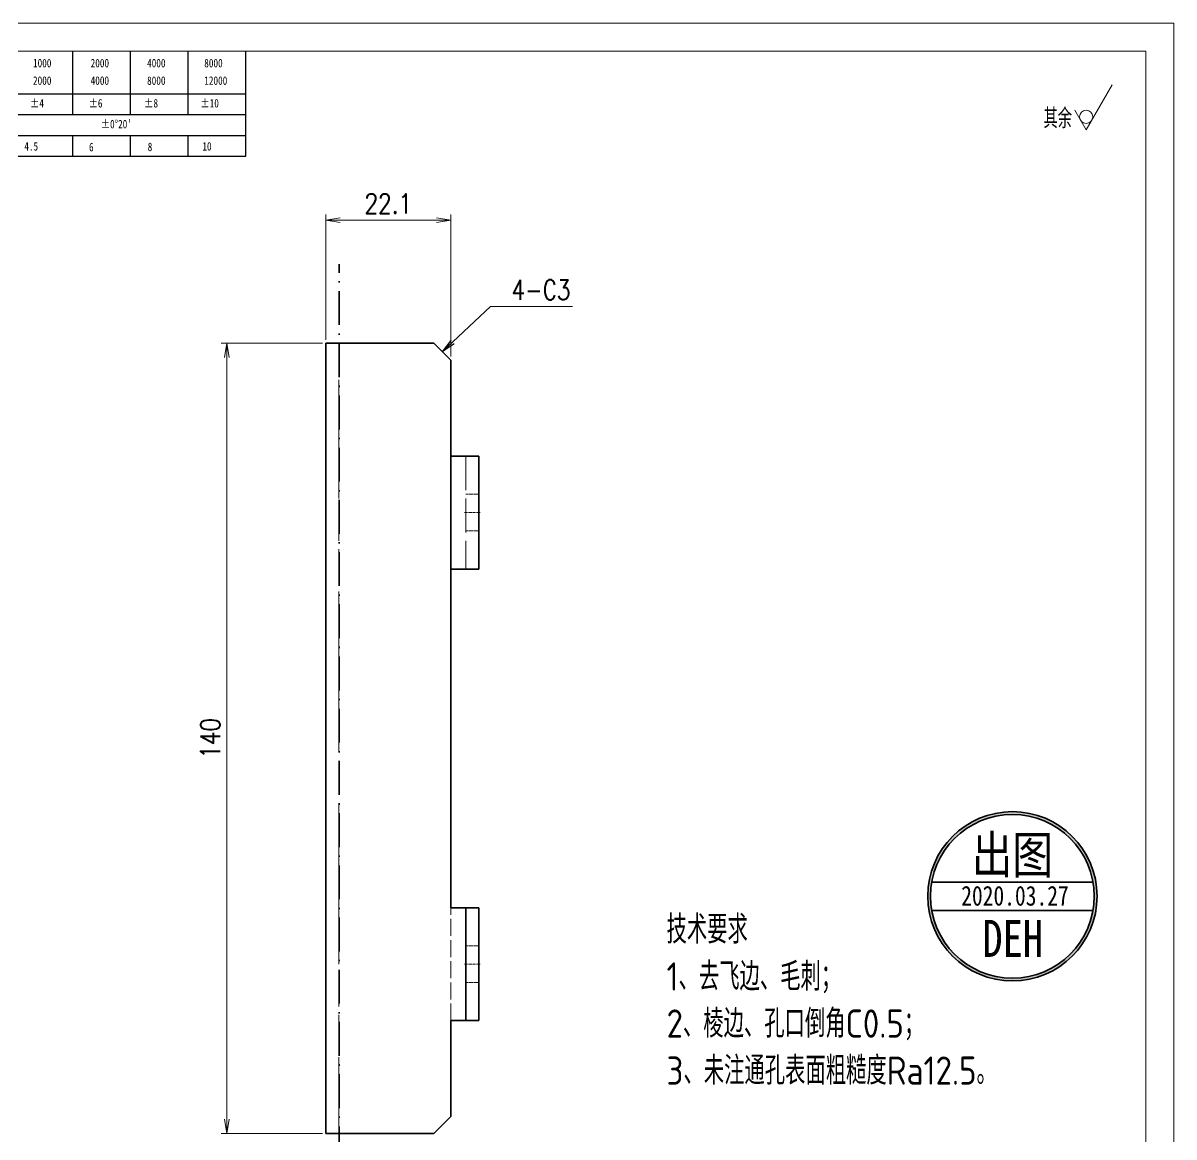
# Model space of a CAD drawing. Header units: millimetres. Extents: x 1333 to 58474, y -42879 to 3618.
# Drawn here: x 54955.4 to 55159.3, y 819 to 1016.4 of the extents above; entities that cross this region are included whole.
import ezdxf
from ezdxf.enums import TextEntityAlignment as Align

# ---------------------------------------------------------------- set-up
doc = ezdxf.new("R2010")
doc.units = ezdxf.units.MM
doc.header["$LTSCALE"] = 0.5
for name, pattern in [('AM_ISO02W050x2', [3.75, 3, -0.75]), ('AM_ISO08W050x2', [9, 6, -0.75, 1.5, -0.75]), ('DASHDOT', [18.5, 12, -3, 0.5, -3]), ('DASHED', [15, 12, -3]), ('DOT2', [0.125, 0, -0.125])]:
    doc.linetypes.add(name, pattern=pattern)
for name, color, linetype, lineweight in [('中心线', 2, 'AM_ISO08W050x2', 18), ('印章专用-出图', 1, 'Continuous', 80), ('图框', 7, 'Continuous', 18), ('标注线', 3, 'Continuous', 18), ('虚线', 1, 'AM_ISO02W050x2', 18)]:
    doc.layers.add(name, color=color, linetype=linetype, lineweight=lineweight)
doc.layers.add('图\\M+19E79\\M+195B6\\M+18E9A', color=7, linetype='Continuous')
doc.layers.add('打印', color=7, linetype='Continuous', lineweight=15, plot=False)
doc.layers.add('打印-禁用', color=7, linetype='Continuous', lineweight=15, plot=False)
doc.styles.add('DIM', font='romans.shx', dxfattribs={"width": 0.8, "bigfont": 'bigfont.shx'})
doc.styles.add('国标', font='simfang.ttf', dxfattribs={"width": 0.8})
doc.styles.add('机械长仿宋', font='gbenor.shx', dxfattribs={"height": 1, "bigfont": 'gbcbig.shx'})
doc.dimstyles.new('DEH 1-1', dxfattribs={"dimtxt": 3.5, "dimasz": 2.5, "dimexe": 1, "dimexo": 0.625, "dimgap": 1.2, "dimtad": 1, "dimtoh": 1, "dimdsep": 46, "dimtxsty": 'DIM', "dimblk": 'OPEN', "dimcen": 0, "dimclrd": 8, "dimclre": 8, "dimclrt": 2, "dimazin": 2, "dimtfac": 0.5, "dimtmove": 0, "dimatfit": 3, "dimldrblk": 'OPEN', "dimfxl": 0, "dimtolj": 2, "dimlwd": 18, "dimlwe": 18, "dimarcsym": 0})
doc.dimstyles.new('DEH 1-1$0', dxfattribs={"dimtxt": 3.5, "dimasz": 2.5, "dimexe": 1, "dimexo": 0.625, "dimgap": 1.2, "dimtad": 1, "dimzin": 9, "dimdsep": 46, "dimtxsty": 'DIM', "dimblk": 'OPEN', "dimcen": 0, "dimclrd": 8, "dimclre": 8, "dimclrt": 2, "dimazin": 2, "dimtfac": 0.5, "dimtmove": 0, "dimatfit": 3, "dimldrblk": 'OPEN', "dimfxl": 0, "dimtolj": 2, "dimlwd": 18, "dimlwe": 18, "dimarcsym": 0})

# ---------------------------------------------------------------- blocks, each defined once
blk = doc.blocks.new('GZDEH零件A3图框V01版')
at = {"layer": '图\\M+19E79\\M+195B6\\M+18E9A', "color": 9}
for p, q in [((3082.42, -1561.98), (3082.42, -1554.46)), ((3092.64, -1561.98), (3092.64, -1554.46)), ((3102.86, -1561.98), (3102.86, -1554.46)), ((3113.09, -1573.08), (3113.09, -1554.46)), ((2996.09, -1561.98), (3113.09, -1561.98)), ((3082.42, -1565.68), (3082.42, -1561.98)), ((3092.64, -1565.68), (3092.64, -1561.98)), ((3102.86, -1565.68), (3102.86, -1561.98)), ((2996.09, -1565.68), (3113.09, -1565.68)), ((2996.09, -1569.38), (3113.09, -1569.38)), ((3082.42, -1573.08), (3082.42, -1569.48)), ((3092.64, -1573.08), (3092.64, -1569.38)), ((3102.86, -1573.08), (3102.86, -1569.38)), ((2990.09, -1573.08), (3113.09, -1573.08))]:
    blk.add_line(p, q, dxfattribs=at)
at = {"layer": '图框', "linetype": 'Continuous'}
for p, q in [((3272.49, -1554.46), (2882.49, -1554.46)), ((3272.49, -1832.96), (3272.49, -1554.46))]:
    blk.add_line(p, q, dxfattribs=at)
at = {"layer": '打印-禁用', "linetype": 'Continuous'}
for p, q in [((3277.49, -1549.46), (2857.49, -1549.46)), ((3277.49, -1846.46), (3277.49, -1549.46))]:
    blk.add_line(p, q, dxfattribs=at)
at = {"layer": '图\\M+19E79\\M+195B6\\M+18E9A', "color": 9, "style": '国标', "width": 0.8}
for s, p in [('1000', (3075.36, -1557.31)), ('2000', (3085.57, -1557.31)), ('4000', (3095.57, -1557.31)), ('8000', (3105.7, -1557.31)), ('2000', (3075.36, -1560.41)), ('4000', (3085.57, -1560.41)), ('8000', (3095.57, -1560.41)), ('12000', (3105.7, -1560.41)), ('±4', (3074.85, -1564.42)), ('±6', (3085.22, -1564.42)), ('±8', (3095.06, -1564.42)), ('±10', (3105.02, -1564.42)), ("±0%%D20'", (3087.38, -1568.12)), ('4.5', (3073.82, -1572.05)), ('6', (3085.28, -1572.19)), ('8', (3095.68, -1572.15)), ('10', (3105.36, -1572.06))]:
    blk.add_text(s, height=1.5, dxfattribs=at).set_placement(p)
blk = doc.blocks.new('DEH A3')
at = {"layer": '图框'}
blk.add_blockref('GZDEH零件A3图框V01版', (-2857.49, 1846.46), dxfattribs=at)
blk = doc.blocks.new('FINISHER_NON')
at = {"layer": '标注线'}
for p, q in [((0, 0), (4.62, 8)), ((-2.02, 3.5), (0, 0))]:
    blk.add_line(p, q, dxfattribs=at)
blk.add_circle((0, 2.33), 1.17, dxfattribs=at)
blk = doc.blocks.new('其余不去材料')
at = {"layer": '标注线'}
blk.add_blockref('FINISHER_NON', (0, 0), dxfattribs=at)
at = {"layer": '标注线', "color": 7, "linetype": 'DOT2', "style": '机械长仿宋'}
blk.add_text('其余', height=3.5, dxfattribs=at).set_placement((-7.56, 0.3))
blk = doc.blocks.new('_Open')
at = {"color": 0, "linetype": 'ByBlock', "lineweight": -2}
for p, q in [((-1, 0.167), (0, 0)), ((-1, -0.167), (0, 0)), ((0, 0), (-1, 0))]:
    blk.add_line(p, q, dxfattribs=at)
blk = doc.blocks.new('*D127')
at = {"layer": 'Defpoints', "color": 0, "transparency": 16777216}
for p in [(55009.08, 981.43), (55009.08, 959.63), (55031.18, 956.63)]:
    blk.add_point(p, dxfattribs=at)
at = {"layer": '标注线', "color": 8, "lineweight": 18, "transparency": 16777216}
for p, q in [((55009.08, 960.26), (55009.08, 982.43)), ((55028.68, 981.43), (55011.58, 981.43)), ((55031.18, 957.26), (55031.18, 982.43))]:
    blk.add_line(p, q, dxfattribs=at)
at = {"layer": '标注线', "color": 8, "lineweight": 18, "transparency": 16777216, "xscale": 2.5, "yscale": 2.5, "zscale": 2.5, "rotation": 180}
blk.add_blockref('_Open', (55009.08, 981.43), dxfattribs=at)
at = {"layer": '标注线', "color": 8, "lineweight": 18, "transparency": 16777216, "xscale": 2.5, "yscale": 2.5, "zscale": 2.5}
blk.add_blockref('_Open', (55031.18, 981.43), dxfattribs=at)
at = {"layer": '标注线', "color": 2, "transparency": 16777216, "insert": (55020.13, 984.38), "char_height": 3.5, "attachment_point": 5, "style": 'DIM'}
blk.add_mtext('\\A2;22.1', dxfattribs=at)
blk = doc.blocks.new('*D147')
at = {"layer": 'Defpoints', "color": 0, "transparency": 16777216}
for p in [(55009.08, 959.63), (54991.55, 819.63), (55009.08, 819.63)]:
    blk.add_point(p, dxfattribs=at)
at = {"layer": '标注线', "color": 8, "lineweight": 18, "transparency": 16777216}
for p, q in [((55008.45, 959.63), (54990.55, 959.63)), ((54991.55, 957.13), (54991.55, 822.13)), ((55008.45, 819.63), (54990.55, 819.63))]:
    blk.add_line(p, q, dxfattribs=at)
at = {"layer": '标注线', "color": 8, "lineweight": 18, "transparency": 16777216, "xscale": 2.5, "yscale": 2.5, "zscale": 2.5}
for p, rotation in [((54991.55, 959.63), 90), ((54991.55, 819.63), 270)]:
    blk.add_blockref('_Open', p, dxfattribs=dict(at, rotation=rotation))
at = {"layer": '标注线', "color": 2, "transparency": 16777216, "insert": (54988.6, 889.63), "char_height": 3.5, "attachment_point": 5, "rotation": 90, "style": 'DIM'}
blk.add_mtext('\\A2;140', dxfattribs=at)
blk = doc.blocks.new('出图章')
at = {"layer": '印章专用-出图'}
h = blk.add_hatch(color=256, dxfattribs=at)
h.paths.add_polyline_path([(-15, 0, 1), (15, 0, 1)])
h.paths.add_polyline_path([(14.5, 0, -1), (-14.5, 0, -1)], flags=16)
h.paths.add_polyline_path([(-7.31, -12.35), (7.41, -12.35), (7.41, -2.73), (-7.31, -2.73)], flags=8)
at = {"layer": '印章专用-出图', "lineweight": 35}
for p, q in [((-14.28, 2.5), (14.28, 2.5)), ((-14.28, -2.5), (14.28, -2.5))]:
    blk.add_line(p, q, dxfattribs=at)
for radius in [15, 14.5]:
    blk.add_circle((0, 0), radius, dxfattribs=at)
at = {"layer": '印章专用-出图', "color": 4, "style": '国标', "width": 0.8}
blk.add_text('DEH', height=6.562, dxfattribs=at).set_placement((0.05, -10.74), align=Align.CENTER)
at = {"layer": '印章专用-出图', "color": 3, "style": '国标', "width": 0.8}
blk.add_attdef('出图', text='', height=6.6, dxfattribs=at).set_placement((0, 7.35), align=Align.MIDDLE_CENTER)
at = {"layer": '印章专用-出图', "color": 2, "style": '国标', "width": 0.8}
blk.add_attdef('XXXX.XX.XX', text='', height=3.5, dxfattribs=at).set_placement((0.45, 0.1), align=Align.MIDDLE_CENTER)
blk = doc.blocks.new('YZ-CT')
at = {"layer": '印章专用-出图'}
blk.add_blockref('出图章', (0.63, 0), dxfattribs=at).add_auto_attribs({'出图': '出图', 'XXXX.XX.XX': '2020.03.27'})

msp = doc.modelspace()

# ---------------------------------------------------------------- linework, layer by layer
at = {"color": 7, "lineweight": 35, "ltscale": 0.0575}
for p, q in [((55011.379, 959.63), (55009.079, 959.63)), ((55033.879, 859.63), (55036.179, 859.63)), ((55033.879, 839.63), (55036.179, 839.63)), ((55011.379, 819.63), (55009.079, 819.63))]:
    msp.add_line(p, q, dxfattribs=at)
at = {"color": 7, "lineweight": 35}
for p, q in [((55009.079, 819.63), (55009.079, 959.63)), ((55031.179, 956.63), (55031.179, 899.63)), ((55036.179, 939.63), (55036.179, 919.63)), ((55031.179, 899.63), (55031.179, 859.63)), ((55033.879, 839.63), (55033.879, 859.63)), ((55036.179, 839.63), (55036.179, 859.63))]:
    msp.add_line(p, q, dxfattribs=at)
at = {"color": 7, "lineweight": 35, "ltscale": 0.42}
for p, q in [((55011.379, 959.63), (55028.179, 959.63)), ((55011.379, 819.63), (55028.179, 819.63))]:
    msp.add_line(p, q, dxfattribs=at)
at = {"color": 7, "lineweight": 35, "ltscale": 0.106066}
for p, q in [((55028.179, 959.63), (55031.179, 956.63)), ((55028.179, 819.63), (55031.179, 822.63))]:
    msp.add_line(p, q, dxfattribs=at)
at = {"color": 7, "lineweight": 35, "ltscale": 0.045}
for p, q in [((55031.179, 939.63), (55032.979, 939.63)), ((55031.179, 919.63), (55032.979, 919.63))]:
    msp.add_line(p, q, dxfattribs=at)
at = {"color": 7, "lineweight": 35, "ltscale": 0.08}
for p, q in [((55032.979, 939.63), (55036.179, 939.63)), ((55036.179, 919.63), (55032.979, 919.63))]:
    msp.add_line(p, q, dxfattribs=at)
at = {"color": 7, "lineweight": 35, "ltscale": 0.0425}
for p, q in [((55031.179, 859.63), (55032.879, 859.63)), ((55031.179, 839.63), (55032.879, 839.63))]:
    msp.add_line(p, q, dxfattribs=at)
at = {"color": 7, "lineweight": 35, "ltscale": 0.025}
for p, q in [((55032.879, 859.63), (55033.879, 859.63)), ((55032.879, 839.63), (55033.879, 839.63))]:
    msp.add_line(p, q, dxfattribs=at)
at = {"color": 7, "lineweight": 35, "ltscale": 0.425}
msp.add_line((55031.179, 822.63), (55031.179, 839.63), dxfattribs=at)
at = {"layer": '中心线', "linetype": 'DASHDOT', "lineweight": 13}
for p, q in [((55011.379, 805.63), (55011.379, 973.63)), ((55011.479, 805.63), (55011.479, 973.63))]:
    msp.add_line(p, q, dxfattribs=at)
at = {"layer": '中心线', "linetype": 'DASHDOT', "lineweight": 13, "ltscale": 0.069}
for p, q in [((55033.649, 929.63), (55036.409, 929.63)), ((55033.649, 849.63), (55036.409, 849.63))]:
    msp.add_line(p, q, dxfattribs=at)
at = {"layer": '打印'}
msp.add_lwpolyline([(54739.317, 1016.375), (55159.317, 1016.375), (55159.317, 719.375), (54739.317, 719.375)], close=True, dxfattribs=at)
at = {"layer": '虚线', "linetype": 'DASHED', "lineweight": 13}
for p, q in [((55011.379, 819.63), (55011.379, 959.63)), ((55033.879, 939.63), (55033.879, 919.63))]:
    msp.add_line(p, q, dxfattribs=at)
at = {"layer": '虚线', "linetype": 'DASHED', "lineweight": 13, "ltscale": 0.0575}
for p, q in [((55033.879, 932.88), (55036.179, 932.88)), ((55033.879, 926.38), (55036.179, 926.38)), ((55033.879, 852.88), (55036.179, 852.88)), ((55033.879, 846.38), (55036.179, 846.38))]:
    msp.add_line(p, q, dxfattribs=at)
at = {"layer": '虚线', "linetype": 'DASHED', "lineweight": 13, "ltscale": 0.5}
msp.add_line((55031.179, 839.63), (55031.179, 859.63), dxfattribs=at)

# ---------------------------------------------------------------- block references
at = {"layer": '印章专用-出图'}
msp.add_blockref('YZ-CT', (55130.065, 861.647), dxfattribs=at)
at = {"layer": '图框'}
msp.add_blockref('DEH A3', (54739.317, 719.375), dxfattribs=at)
at = {"layer": '标注线'}
msp.add_blockref('其余不去材料', (55143.77, 997.43), dxfattribs=at)

# ---------------------------------------------------------------- texts
at = {"layer": '标注线', "color": 2, "attachment_point": 7}
for s, insert, char_height, width, style in [('{\\Fromans,bigfont|c134;4-C3}', (55041.955, 967.344), 3.5, 15.1608, 'DIM'), ('\\A2;技术要求\\P1、去飞边、毛刺；\\P2、棱边、孔口倒角C0.5；\\P3、未注通孔表面粗糙度Ra12.5。', (55069.423, 828.265), 5, 114.82461, '机械长仿宋')]:
    msp.add_mtext(s, dxfattribs=dict(at, insert=insert, char_height=char_height, width=width, style=style))

# ---------------------------------------------------------------- dimensions: what is measured, and where the dimension line sits
at = {"layer": '标注线'}
dim = msp.add_linear_dim(base=(55009.079, 981.43), p1=(55031.179, 956.63), p2=(55009.079, 959.63), dimstyle='DEH 1-1$0', override={"dimarcsym": 1}, dxfattribs=at)
dim.commit()
dim.dimension.update_dxf_attribs({"geometry": '*D127', "text_midpoint": (55020.129, 984.38)})
dim = msp.add_linear_dim(base=(54991.552, 819.63), p1=(55009.079, 959.63), p2=(55009.079, 819.63), angle=90, dimstyle='DEH 1-1$0', override={"dimarcsym": 1}, dxfattribs=at)
dim.commit()
dim.dimension.update_dxf_attribs({"geometry": '*D147', "text_midpoint": (54988.602, 889.63)})

# ---------------------------------------------------------------- leaders
at = {"layer": '标注线', "annotation_type": 0, "has_hookline": 1, "hookline_direction": 0, "text_width": 10.8}
msp.add_leader([(55029.679, 958.13), (55038.255, 966.144), (55040.755, 966.144)], dimstyle='DEH 1-1', override={"dimgap": 1.2, "dimtad": 1, "dimarcsym": 1}, dxfattribs=at)

doc.saveas('drawing.dxf')
